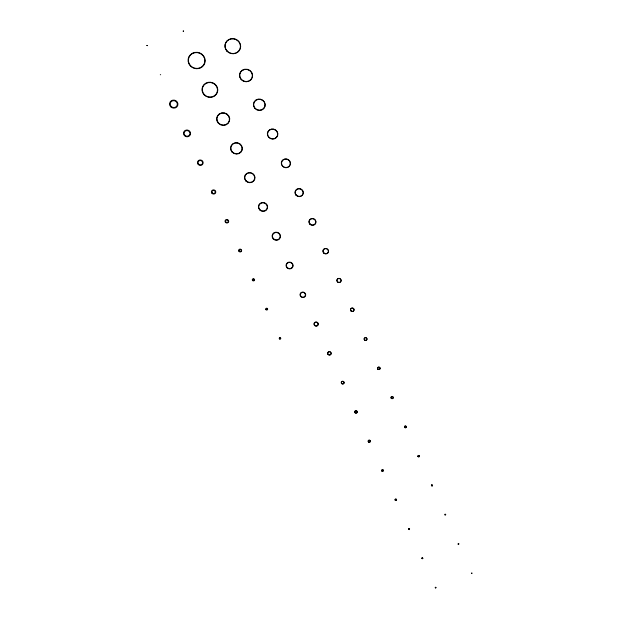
<?xml version="1.0" encoding="UTF-8"?>
<svg xmlns="http://www.w3.org/2000/svg" width="619" height="619" viewBox="0 0 619 619"><rect width="100%" height="100%" fill="white"/><g stroke="black" fill="none" stroke-linecap="round" stroke-linejoin="round"><path stroke-width="0.93" d="M445.703 514.768L445.223 514.304M183.541 31.244L183.077 31.136L183.611 31.159M471.461 573.295C472.738 572.397 471.291 574.478 471.771 573.047M160.298 74.775L160.669 74.651M432.433 485.706L432.457 485.257M422.034 558.114C422.003 559.591 423.659 557.727 422.112 557.881M432.255 485.884L432.48 485.342M183.479 31.36L183.294 31.02M432.557 485.273L431.714 485.002L431.582 485.791M431.644 485.041L431.451 485.567M445.03 514.25L445.03 515.209L445.665 514.575M422.173 557.99C420.758 559.143 424.355 558.702 422.204 557.851M431.582 484.971L432.488 485.141M435.567 587.346L435.598 587.926L435.853 587.4M409.26 529.516L409.554 528.881M432.124 486.039L431.373 485.636M445.076 514.234L445.695 514.451M409.097 529.539L408.687 528.796L409.623 528.75L409.151 529.663L408.548 528.765L409.592 528.711M458.772 543.799L458.253 544.217M435.227 587.593C436.055 589.048 436.271 586.332 435.234 587.547M458.099 543.985C458.818 545.447 459.344 542.724 458.106 543.931M252.676 279.773C254.038 282.349 254.641 277.451 252.676 279.773M266.131 309.067C267.687 310.885 267.114 307.078 266.131 309.067M279.502 338.361C280.817 339.862 280.368 336.744 279.502 338.299M381.776 470.44C383.285 473.001 383.625 468.065 381.784 470.394M395.185 499.734C396.833 501.746 396.33 497.591 395.185 499.734M418.011 456.118C419.643 458.3 419.434 453.882 418.011 456.079M146.85 45.481L147.523 45.651L146.865 45.435M279.417 338.887A0.781 0.751 17.5 0 0 280.74 338.639A0.781 0.751 17.5 0 0 279.819 337.657A0.781 0.751 17.5 0 0 279.417 338.887M266.015 309.701A0.952 0.905 17.5 0 0 267.617 309.407A0.952 0.905 17.5 0 0 266.503 308.216A0.952 0.905 17.5 0 0 266.015 309.701M252.583 280.546A1.161 1.099 17.5 0 0 254.533 280.183A1.161 1.099 17.5 0 0 253.179 278.736A1.161 1.099 17.5 0 0 252.583 280.546M239.058 251.469A1.486 1.416 17.5 0 0 241.565 251.005A1.486 1.416 17.5 0 0 239.832 249.14A1.486 1.416 17.5 0 0 239.058 251.469M239.391 251.19A1.045 0.99 17.5 0 0 241.139 250.865A1.045 0.99 17.5 0 0 239.924 249.558A1.045 0.99 17.5 0 0 239.391 251.19M225.525 222.407A1.842 1.749 17.5 0 0 228.62 221.826A1.842 1.749 17.5 0 0 226.477 219.528A1.842 1.749 17.5 0 0 225.525 222.407M225.889 222.089A1.339 1.277 17.5 0 0 228.148 221.672A1.339 1.277 17.5 0 0 226.585 219.993A1.339 1.277 17.5 0 0 225.889 222.089M211.984 193.337A2.19 2.089 17.5 0 0 215.675 192.648A2.19 2.089 17.5 0 0 213.122 189.909A2.19 2.089 17.5 0 0 211.984 193.337M212.402 192.981A1.617 1.54 17.5 0 0 215.133 192.47A1.617 1.54 17.5 0 0 213.238 190.443A1.617 1.54 17.5 0 0 212.402 192.981M198.219 164.468A2.855 2.716 17.5 0 0 203.024 163.571A2.855 2.716 17.5 0 0 199.697 160.004A2.855 2.716 17.5 0 0 198.219 164.468M198.645 164.105A2.275 2.167 17.5 0 0 202.475 163.393A2.275 2.167 17.5 0 0 199.821 160.545A2.275 2.167 17.5 0 0 198.645 164.105M184.423 135.623A3.552 3.381 17.5 0 0 190.404 134.509A3.552 3.381 17.5 0 0 186.265 130.06A3.552 3.381 17.5 0 0 184.423 135.623M184.864 135.252A2.956 2.816 17.5 0 0 189.84 134.323A2.956 2.816 17.5 0 0 186.396 130.617A2.956 2.816 17.5 0 0 184.864 135.252M170.658 106.754A4.217 4.016 17.5 0 0 177.754 105.431A4.217 4.016 17.5 0 0 172.84 100.154A4.217 4.016 17.5 0 0 170.658 106.754M171.107 106.367A3.606 3.428 17.5 0 0 177.173 105.238A3.606 3.428 17.5 0 0 172.972 100.727A3.606 3.428 17.5 0 0 171.107 106.367M395.247 500.268A0.781 0.751 17.5 0 0 396.562 500.02A0.781 0.751 17.5 0 0 395.649 499.038A0.781 0.751 17.5 0 0 395.247 500.268M381.846 471.09A0.952 0.905 17.5 0 0 383.44 470.788A0.952 0.905 17.5 0 0 382.333 469.604A0.952 0.905 17.5 0 0 381.846 471.09M368.413 441.935A1.161 1.099 17.5 0 0 370.355 441.571A1.161 1.099 17.5 0 0 369.009 440.124A1.161 1.099 17.5 0 0 368.413 441.935M368.553 441.811A0.959 0.913 17.5 0 0 370.17 441.509A0.959 0.913 17.5 0 0 369.056 440.31A0.959 0.913 17.5 0 0 368.553 441.811M355.012 412.749A1.323 1.261 17.5 0 0 357.233 412.339A1.323 1.261 17.5 0 0 355.693 410.683A1.323 1.261 17.5 0 0 355.012 412.749M355.167 412.618A1.114 1.06 17.5 0 0 357.031 412.269A1.114 1.06 17.5 0 0 355.739 410.877A1.114 1.06 17.5 0 0 355.167 412.618M341.611 383.571A1.486 1.416 17.5 0 0 344.11 383.099A1.486 1.416 17.5 0 0 342.377 381.242A1.486 1.416 17.5 0 0 341.611 383.571M341.773 383.432A1.269 1.207 17.5 0 0 343.901 383.037A1.269 1.207 17.5 0 0 342.423 381.451A1.269 1.207 17.5 0 0 341.773 383.432M328.07 354.509A1.842 1.749 17.5 0 0 331.165 353.929A1.842 1.749 17.5 0 0 329.022 351.623A1.842 1.749 17.5 0 0 328.07 354.509M328.256 354.347A1.594 1.517 17.5 0 0 330.933 353.851A1.594 1.517 17.5 0 0 329.076 351.863A1.594 1.517 17.5 0 0 328.256 354.347M314.529 325.439A2.19 2.089 17.5 0 0 318.22 324.751A2.19 2.089 17.5 0 0 315.667 322.012A2.19 2.089 17.5 0 0 314.529 325.439M314.746 325.261A1.903 1.811 17.5 0 0 317.949 324.666A1.903 1.811 17.5 0 0 315.729 322.282A1.903 1.811 17.5 0 0 314.746 325.261M300.764 296.571A2.855 2.716 17.5 0 0 305.569 295.673A2.855 2.716 17.5 0 0 302.242 292.106A2.855 2.716 17.5 0 0 300.764 296.571M301.012 296.362A2.522 2.399 17.5 0 0 305.26 295.572A2.522 2.399 17.5 0 0 302.312 292.416A2.522 2.399 17.5 0 0 301.012 296.362M286.976 267.725A3.552 3.381 17.5 0 0 292.957 266.611A3.552 3.381 17.5 0 0 288.81 262.162A3.552 3.381 17.5 0 0 286.976 267.725M287.216 267.516A3.227 3.072 17.5 0 0 292.64 266.503A3.227 3.072 17.5 0 0 288.88 262.471A3.227 3.072 17.5 0 0 287.216 267.516M273.211 238.857A4.217 4.016 17.5 0 0 280.306 237.526A4.217 4.016 17.5 0 0 275.385 232.257A4.217 4.016 17.5 0 0 273.211 238.857M273.436 238.655A3.9 3.714 17.5 0 0 280.005 237.433A3.9 3.714 17.5 0 0 275.455 232.551A3.9 3.714 17.5 0 0 273.436 238.655M259.624 209.826A4.627 4.41 17.5 0 0 267.416 208.371A4.627 4.41 17.5 0 0 262.023 202.583A4.627 4.41 17.5 0 0 259.624 209.826M259.841 209.64A4.333 4.124 17.5 0 0 267.137 208.278A4.333 4.124 17.5 0 0 262.085 202.862A4.333 4.124 17.5 0 0 259.841 209.64M245.859 180.957A5.292 5.037 17.5 0 0 254.765 179.293A5.292 5.037 17.5 0 0 248.598 172.67A5.292 5.037 17.5 0 0 245.859 180.957M246.076 180.771A4.991 4.751 17.5 0 0 254.479 179.201A4.991 4.751 17.5 0 0 248.66 172.956A4.991 4.751 17.5 0 0 246.076 180.771M232.094 152.088A5.95 5.664 17.5 0 0 242.114 150.216A5.95 5.664 17.5 0 0 235.174 142.765A5.95 5.664 17.5 0 0 232.094 152.088M232.311 151.903A5.656 5.385 17.5 0 0 241.828 150.123A5.656 5.385 17.5 0 0 235.235 143.043A5.656 5.385 17.5 0 0 232.311 151.903M218.329 123.212A6.616 6.298 17.5 0 0 229.463 121.138A6.616 6.298 17.5 0 0 221.749 112.859A6.616 6.298 17.5 0 0 218.329 123.212M218.546 123.026A6.314 6.012 17.5 0 0 229.177 121.045A6.314 6.012 17.5 0 0 221.819 113.138A6.314 6.012 17.5 0 0 218.546 123.026M204.077 94.761A7.931 7.552 17.5 0 0 217.439 92.27A7.931 7.552 17.5 0 0 208.185 82.335A7.931 7.552 17.5 0 0 204.077 94.761M204.301 94.575A7.637 7.273 17.5 0 0 217.153 92.169A7.637 7.273 17.5 0 0 208.247 82.613A7.637 7.273 17.5 0 0 204.301 94.575M190.312 65.885A8.596 8.186 17.5 0 0 204.788 63.184A8.596 8.186 17.5 0 0 194.761 52.429A8.596 8.186 17.5 0 0 190.312 65.885M190.536 65.699A8.295 7.9 17.5 0 0 204.502 63.092A8.295 7.9 17.5 0 0 194.83 52.708A8.295 7.9 17.5 0 0 190.536 65.699M418.111 456.66A0.781 0.751 17.5 0 0 419.434 456.412A0.781 0.751 17.5 0 0 418.521 455.429A0.781 0.751 17.5 0 0 418.111 456.66M404.71 427.481A0.952 0.905 17.5 0 0 406.312 427.18A0.952 0.905 17.5 0 0 405.205 425.988A0.952 0.905 17.5 0 0 404.71 427.481M404.811 427.396A0.82 0.774 17.5 0 0 406.188 427.141A0.82 0.774 17.5 0 0 405.228 426.12A0.82 0.774 17.5 0 0 404.811 427.396M391.278 398.327A1.161 1.099 17.5 0 0 393.227 397.963A1.161 1.099 17.5 0 0 391.881 396.508A1.161 1.099 17.5 0 0 391.278 398.327M391.386 398.234A1.014 0.967 17.5 0 0 393.096 397.916A1.014 0.967 17.5 0 0 391.912 396.647A1.014 0.967 17.5 0 0 391.386 398.234M377.876 369.141A1.323 1.261 17.5 0 0 380.105 368.723A1.323 1.261 17.5 0 0 378.565 367.067A1.323 1.261 17.5 0 0 377.876 369.141M377.985 369.048A1.176 1.114 17.5 0 0 379.965 368.676A1.176 1.114 17.5 0 0 378.596 367.214A1.176 1.114 17.5 0 0 377.985 369.048M364.475 339.963A1.486 1.416 17.5 0 0 366.982 339.491A1.486 1.416 17.5 0 0 365.249 337.634A1.486 1.416 17.5 0 0 364.475 339.963M364.591 339.862A1.331 1.269 17.5 0 0 366.835 339.444A1.331 1.269 17.5 0 0 365.28 337.773A1.331 1.269 17.5 0 0 364.591 339.862M350.942 310.893A1.842 1.749 17.5 0 0 354.037 310.32A1.842 1.749 17.5 0 0 351.894 308.014A1.842 1.749 17.5 0 0 350.942 310.893M351.066 310.792A1.671 1.586 17.5 0 0 353.875 310.266A1.671 1.586 17.5 0 0 351.925 308.177A1.671 1.586 17.5 0 0 351.066 310.792M337.401 281.831A2.19 2.089 17.5 0 0 341.092 281.142A2.19 2.089 17.5 0 0 338.539 278.403A2.19 2.089 17.5 0 0 337.401 281.831M337.533 281.715A2.004 1.911 17.5 0 0 340.914 281.088A2.004 1.911 17.5 0 0 338.578 278.573A2.004 1.911 17.5 0 0 337.533 281.715M323.636 252.962A2.855 2.716 17.5 0 0 328.434 252.065A2.855 2.716 17.5 0 0 325.114 248.49A2.855 2.716 17.5 0 0 323.636 252.962M323.791 252.823A2.638 2.515 17.5 0 0 328.232 251.995A2.638 2.515 17.5 0 0 325.161 248.691A2.638 2.515 17.5 0 0 323.791 252.823M309.84 224.117A3.552 3.381 17.5 0 0 315.822 222.995A3.552 3.381 17.5 0 0 311.682 218.546A3.552 3.381 17.5 0 0 309.84 224.117M310.026 223.962A3.304 3.149 17.5 0 0 315.589 222.917A3.304 3.149 17.5 0 0 311.736 218.778A3.304 3.149 17.5 0 0 310.026 223.962M296.075 195.24A4.217 4.016 17.5 0 0 303.171 193.917A4.217 4.016 17.5 0 0 298.257 188.64A4.217 4.016 17.5 0 0 296.075 195.24M296.261 195.086A3.969 3.776 17.5 0 0 302.939 193.84A3.969 3.776 17.5 0 0 298.312 188.872A3.969 3.776 17.5 0 0 296.261 195.086M282.496 166.217A4.627 4.41 17.5 0 0 290.288 164.762A4.627 4.41 17.5 0 0 284.887 158.967A4.627 4.41 17.5 0 0 282.496 166.217M282.666 166.07A4.395 4.186 17.5 0 0 290.063 164.693A4.395 4.186 17.5 0 0 284.941 159.184A4.395 4.186 17.5 0 0 282.666 166.07M268.731 137.348A5.292 5.037 17.5 0 0 277.637 135.685A5.292 5.037 17.5 0 0 271.462 129.062A5.292 5.037 17.5 0 0 268.731 137.348M268.901 137.201A5.06 4.813 17.5 0 0 277.413 135.615A5.06 4.813 17.5 0 0 271.517 129.278A5.06 4.813 17.5 0 0 268.901 137.201M254.966 108.472A5.95 5.664 17.5 0 0 264.978 106.607A5.95 5.664 17.5 0 0 258.046 99.156A5.95 5.664 17.5 0 0 254.966 108.472M255.136 108.333A5.718 5.447 17.5 0 0 264.762 106.53A5.718 5.447 17.5 0 0 258.092 99.373A5.718 5.447 17.5 0 0 255.136 108.333M241.201 79.603A6.616 6.298 17.5 0 0 252.328 77.53A6.616 6.298 17.5 0 0 244.621 69.251A6.616 6.298 17.5 0 0 241.201 79.603M241.371 79.456A6.383 6.074 17.5 0 0 252.111 77.452A6.383 6.074 17.5 0 0 244.667 69.467A6.383 6.074 17.5 0 0 241.371 79.456M226.949 51.145A7.931 7.552 17.5 0 0 240.304 48.653A7.931 7.552 17.5 0 0 231.057 38.726A7.931 7.552 17.5 0 0 226.949 51.145M227.119 51.006A7.707 7.335 17.5 0 0 240.087 48.584A7.707 7.335 17.5 0 0 231.104 38.943A7.707 7.335 17.5 0 0 227.119 51.006"/></g></svg>
